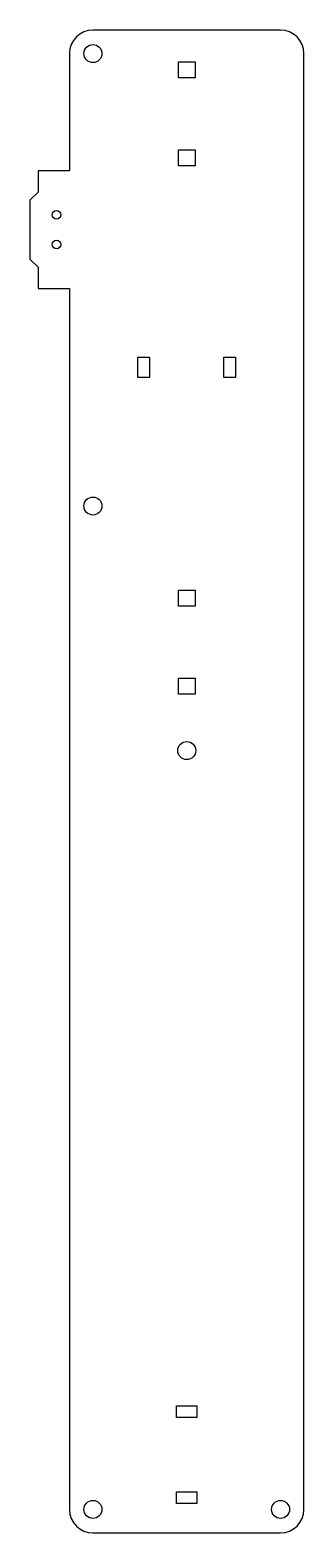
# Model space of a CAD drawing. Extents: x 0 to 35, y 0 to 192.
import ezdxf

# ---------------------------------------------------------------- set-up
doc = ezdxf.new("R2010")
doc.units = 0
doc.layers.add('20', color=30, linetype='CONTINUOUS')

msp = doc.modelspace()

# ---------------------------------------------------------------- linework, layer by layer
at = {"layer": '20'}
for p, q in [((32.05, 192), (8.05, 192)), ((5.05, 189), (5.05, 174)), ((35.05, 3), (35.05, 189)), ((18.975, 187.951), (21.125, 187.951)), ((18.975, 185.901), (18.975, 187.951)), ((21.125, 187.951), (21.125, 185.901)), ((21.125, 185.901), (18.975, 185.901)), ((18.975, 176.701), (21.125, 176.701)), ((18.975, 174.651), (18.975, 176.701)), ((21.125, 176.701), (21.125, 174.651)), ((5.05, 174), (1.05, 174)), ((1.05, 174), (1.05, 171.3)), ((21.125, 174.651), (18.975, 174.651)), ((1.05, 171.3), (0, 170.3)), ((0, 162.7), (0, 170.3)), ((1.05, 161.7), (0, 162.7)), ((1.05, 161.7), (1.05, 159)), ((1.05, 159), (5.05, 159)), ((5.05, 159), (5.05, 3)), ((13.8, 147.601), (13.8, 150.201)), ((13.8, 150.201), (15.3, 150.201)), ((15.3, 150.201), (15.3, 147.601)), ((24.8, 147.601), (24.8, 150.201)), ((24.8, 150.201), (26.3, 150.201)), ((26.3, 150.201), (26.3, 147.601)), ((15.3, 147.601), (13.8, 147.601)), ((26.3, 147.601), (24.8, 147.601)), ((18.975, 120.451), (21.125, 120.451)), ((18.975, 118.401), (18.975, 120.451)), ((21.125, 120.451), (21.125, 118.401)), ((21.125, 118.401), (18.975, 118.401)), ((18.975, 109.201), (21.125, 109.201)), ((18.975, 107.151), (18.975, 109.201)), ((21.125, 109.201), (21.125, 107.151)), ((21.125, 107.151), (18.975, 107.151)), ((18.75, 14.75), (18.75, 16.25)), ((18.75, 16.25), (21.35, 16.25)), ((21.35, 16.25), (21.35, 14.75)), ((21.35, 14.75), (18.75, 14.75)), ((18.75, 3.75), (18.75, 5.25)), ((18.75, 5.25), (21.35, 5.25)), ((21.35, 5.25), (21.35, 3.75)), ((21.35, 3.75), (18.75, 3.75)), ((8.05, 0), (32.05, 0))]:
    msp.add_line(p, q, dxfattribs=at)
for centre, radius in [((8.05, 189), 1.15), ((8.05, 189), 1.15), ((3.4, 168.4), 0.55), ((3.4, 164.6), 0.55), ((8.05, 131.193), 1.15), ((8.05, 131.193), 1.15), ((20.05, 99.945), 1.15), ((20.05, 99.945), 1.15), ((8.05, 3), 1.15), ((8.05, 3), 1.15), ((32.05, 3), 1.15), ((32.05, 3), 1.15)]:
    msp.add_circle(centre, radius, dxfattribs=at)
for centre, start, end in [((8.05, 189), 90, 180), ((32.05, 189), 0, 90), ((8.05, 3), 180, 270), ((32.05, 3), 270, 0)]:
    msp.add_arc(centre, 3, start, end, dxfattribs=at)

doc.saveas('drawing.dxf')
